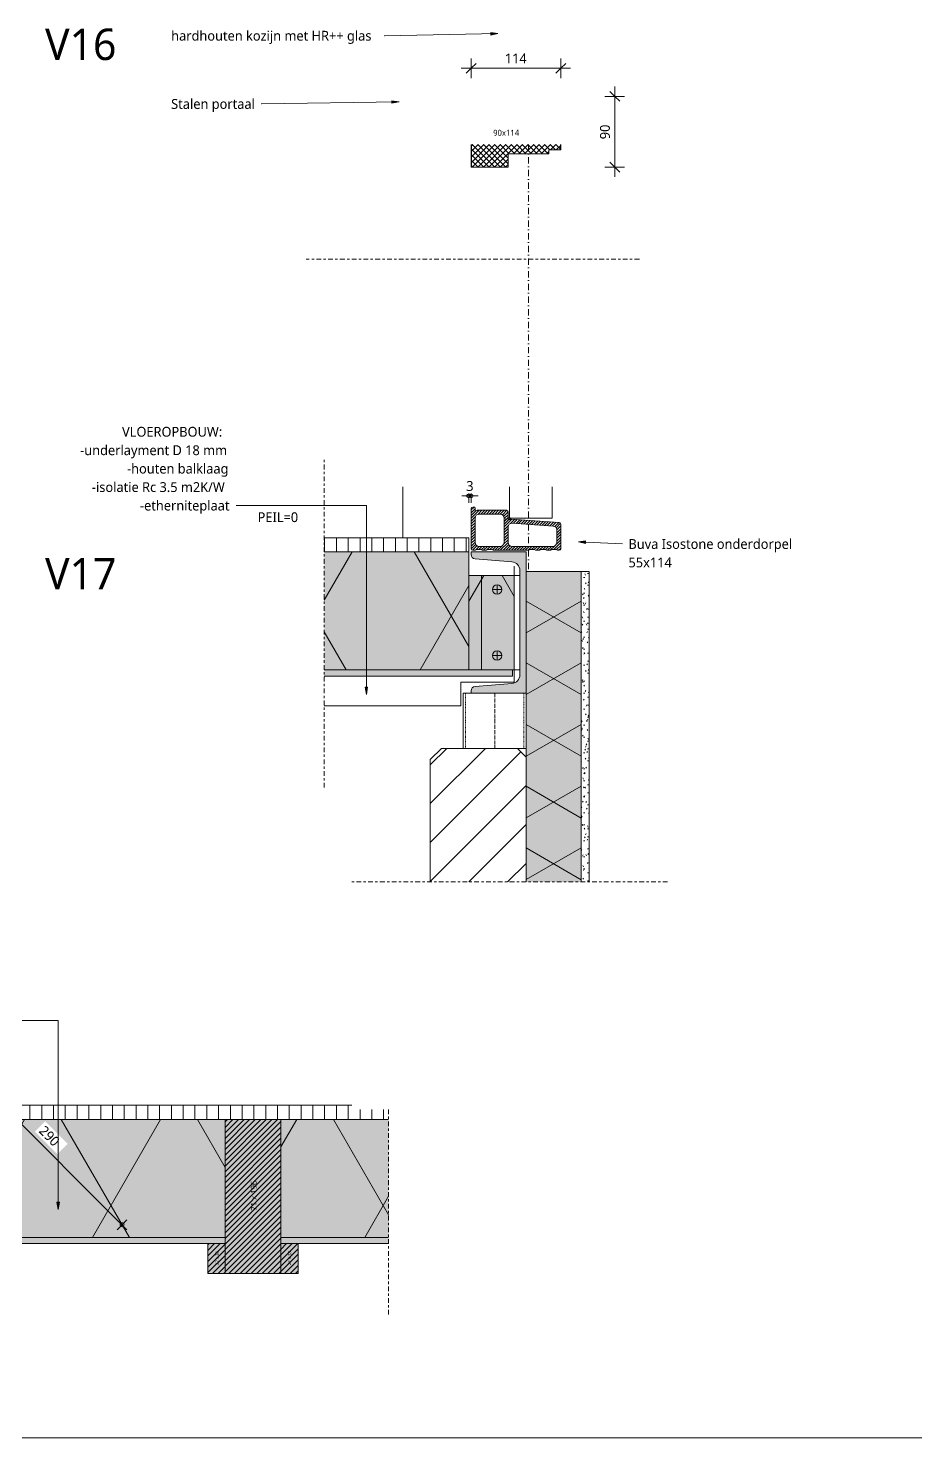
# Model space of a CAD drawing. Header units: millimetres. Extents: x 1381 to 5981, y 1743 to 14688.
# Drawn here: x 3073 to 4202, y 4955 to 6749 of the extents above; entities that cross this region are included whole.
import ezdxf

# ---------------------------------------------------------------- set-up
doc = ezdxf.new("R2010")
doc.units = ezdxf.units.MM
for name, pattern in [('JVZ_Hidden klein', [1.6, 0.8, -0.8]), ('MV_center', [15, 6, -3, 3, -3]), ('MV_hartlijn_staal', [6.6, 5, -0.8, 0, -0.8]), ('MV_stramien', [16, 8, -4, 0, -4])]:
    doc.linetypes.add(name, pattern=pattern)
for name, color, linetype, lineweight in [('A-ANNO-DIMS', 211, 'Continuous', 13), ('A-ANNO-DIMS-5', 211, 'Continuous', 13), ('A-ANNO-NOTE', 131, 'Continuous', 18), ('A-DETL', 90, 'Continuous', 13), ('A-DETL-GENF', 92, 'Continuous', 18), ('A-DETL-MEDM', 33, 'Continuous', 18), ('G-ANNO-TEXT', 231, 'Continuous', 13)]:
    doc.layers.add(name, color=color, linetype=linetype, lineweight=lineweight)
doc.styles.add('Segoe UI', font='segoeui.ttf', dxfattribs={"height": 7.5})
doc.styles.add('Segoe UI_1', font='segoeui.ttf', dxfattribs={"height": 4})
doc.styles.add('Segoe UI_2', font='segoeui.ttf', dxfattribs={"height": 12.5})
doc.styles.add('Segoe UI_3', font='segoeui.ttf', dxfattribs={"height": 40})
doc.styles.add('Segoe UI_B', font='segoeui.ttf', dxfattribs={"height": 12.5})
doc.dimstyles.new('2_5_mm', dxfattribs={"dimscale": 304.8, "dimtxt": 13.092049, "dimasz": 0.016404, "dimexe": 0.029528, "dimexo": 0.0625, "dimgap": 0.014764, "dimtad": 1, "dimdec": 0, "dimzin": 0, "dimdsep": 46, "dimtxsty": 'Segoe UI_2', "dimblk1": 'DOTBLANK', "dimblk2": 'DOTBLANK', "dimsah": 1, "dimcen": 0.09, "dimdle": 0.029528, "dimazin": 0, "dimtfac": 1, "dimtdec": 4, "dimtix": 1, "dimtmove": 0, "dimatfit": 3, "dimfxl": 0.029528, "dimfxlon": 1, "dimtvp": 1, "dimtfill": 1, "dimtolj": 1, "dimtzin": 0, "dimarcsym": 2})
doc.dimstyles.new('2_5_mm_groen', dxfattribs={"dimscale": 304.8, "dimtxt": 13.092049, "dimasz": 0.016404, "dimexe": 0.029528, "dimexo": 0.0625, "dimgap": 0.008202, "dimtad": 1, "dimdec": 0, "dimzin": 0, "dimdsep": 46, "dimtxsty": 'Segoe UI_2', "dimblk1": 'DOTBLANK', "dimblk2": 'DOTBLANK', "dimsah": 1, "dimcen": 0.09, "dimdle": 0.029528, "dimazin": 0, "dimtfac": 1, "dimtdec": 4, "dimtix": 1, "dimtmove": 0, "dimatfit": 3, "dimfxl": 0.029528, "dimfxlon": 1, "dimtvp": 1, "dimtfill": 1, "dimtolj": 1, "dimtzin": 0, "dimarcsym": 2})
doc.dimstyles.new('2_5mm_continuous_mm', dxfattribs={"dimscale": 304.8, "dimtxt": 13.092049, "dimasz": 0.04101, "dimexe": 0.04101, "dimexo": 0.0625, "dimgap": 0.008202, "dimtad": 1, "dimdec": 0, "dimzin": 0, "dimdsep": 46, "dimtxsty": 'Segoe UI_2', "dimblk1": 'OBLIQUE', "dimblk2": 'OBLIQUE', "dimsah": 1, "dimcen": 0.09, "dimdle": 0.04101, "dimazin": 0, "dimtfac": 1, "dimtdec": 4, "dimtix": 1, "dimtmove": 0, "dimatfit": 3, "dimfxl": 0.04101, "dimfxlon": 1, "dimtvp": 1, "dimtolj": 1, "dimtzin": 0, "dimarcsym": 2})
pattern_1 = [(60, (-2364.6, 150.86), (-129.904, 75), []), (120, (-2364.6, 150.86), (-129.904, -75), [])]
pattern_2 = [(90, (0, 0), (-15, 9e-16), [])]
pattern_3 = [(315, (-5164.375, 3394.294), (3.535534, 3.535534), [])]

# ---------------------------------------------------------------- blocks, each defined once
blk = doc.blocks.new('42 isolatie - Type 1-3778352-Details Strandbaak Paviljoen')
at = {"layer": 'A-DETL-GENF'}
h = blk.add_hatch(color=256, dxfattribs=at)
h.paths.add_polyline_path([(15.3, 0.8), (147.3, 0.8), (147.3, 150.8), (15.3, 150.8)])
h.paths.add_polyline_path([(218.3, 0.8), (557.3, 0.8), (557.3, 150.8), (218.3, 150.8)])
h.paths.add_polyline_path([(628.3, 0.8), (765.3, 0.8), (765.3, 150.8), (628.3, 150.8)])
at = {"layer": 'A-DETL-GENF', "lineweight": 13}
h = blk.add_hatch(dxfattribs=at)
h.set_pattern_fill('FP_121', color=256, style=0, pattern_type=2)
h.set_pattern_definition(pattern_1)
h.paths.add_polyline_path([(15.3, 0.8), (147.3, 0.8), (147.3, 150.8), (15.3, 150.8)])
h.paths.add_polyline_path([(218.3, 0.8), (557.3, 0.8), (557.3, 150.8), (218.3, 150.8)])
h.paths.add_polyline_path([(628.3, 0.8), (765.3, 0.8), (765.3, 150.8), (628.3, 150.8)])
at = {"layer": 'A-DETL-GENF'}
for p, q in [((147.3, 150.8), (15.3, 150.8)), ((147.3, 150.8), (15.3, 150.8)), ((557.3, 150.8), (218.3, 150.8)), ((557.3, 150.8), (218.3, 150.8)), ((765.3, 150.8), (628.3, 150.8)), ((765.3, 150.8), (628.3, 150.8)), ((15.3, 0.8), (147.3, 0.8)), ((15.3, 0.8), (147.3, 0.8)), ((218.3, 0.8), (557.3, 0.8)), ((218.3, 0.8), (557.3, 0.8)), ((628.3, 0.8), (765.3, 0.8)), ((628.3, 0.8), (765.3, 0.8))]:
    blk.add_line(p, q, dxfattribs=at)
blk = doc.blocks.new('42 isolatie - Type 1-3871302-Details Strandbaak Paviljoen')
at = {"layer": 'A-DETL-GENF'}
blk.add_hatch(color=256, dxfattribs=at).paths.add_polyline_path([(0.3, 0.8), (58.1, 0.8), (58.1, 120.8), (0.3, 120.8), (0.3, 61.1)])
at = {"layer": 'A-DETL-GENF', "lineweight": 13}
h = blk.add_hatch(dxfattribs=at)
h.set_pattern_fill('FP_58', color=256, style=0, pattern_type=2)
h.set_pattern_definition([(60, (12.83, 244.8), (-107.39, 62), []), (120, (12.83, 244.8), (-107.39, -62), [])])
h.paths.add_polyline_path([(0.3, 0.8), (58.1, 0.8), (58.1, 120.8), (0.3, 120.8), (0.3, 61.1)])
at = {"layer": 'A-DETL-GENF'}
for p, q in [((58.1, 120.8), (0.3, 120.8)), ((0.3, 120.8), (0.3, 0.8)), ((58.1, 120.8), (0.3, 120.8)), ((58.1, 0.8), (58.1, 120.8)), ((58.1, 0.8), (58.1, 120.8)), ((0.3, 0.8), (58.1, 0.8)), ((0.3, 0.8), (58.1, 0.8))]:
    blk.add_line(p, q, dxfattribs=at)
blk = doc.blocks.new('NLRS_00_DI_maskeer - Type 1-4234878-Details Strandbaak Paviljoen')
at = {"layer": 'A-DETL-GENF', "linetype": 'MV_center'}
blk.add_line((-100, 0), (324.1, 0), dxfattribs=at)
blk = doc.blocks.new('00 plaatmateriaal - d_18 mm-3690293-Details Strandbaak Paviljoen')
at = {"layer": 'A-DETL-GENF', "lineweight": 13}
h = blk.add_hatch(dxfattribs=at)
h.set_pattern_fill('FP_3', color=256, style=0, pattern_type=2)
h.set_pattern_definition(pattern_2)
h.paths.add_polyline_path([(189.9, -18), (189.9, 0), (5.9, 0), (5.9, -18), (123.5, -18)])
at = {"layer": 'A-DETL-MEDM'}
for p, q in [((189.9, 0), (5.9, 0)), ((189.9, -18), (189.9, 0))]:
    blk.add_line(p, q, dxfattribs=at)
blk = doc.blocks.new('42 isolatie - Type 1-3778403-Details Strandbaak Paviljoen')
at = {"layer": 'A-DETL-GENF'}
blk.add_hatch(color=256, dxfattribs=at).paths.add_polyline_path([(10.3, 0.8), (194.3, 0.8), (194.3, 150.8), (10.3, 150.8), (10.3, 10)])
at = {"layer": 'A-DETL-GENF', "lineweight": 13}
h = blk.add_hatch(dxfattribs=at)
h.set_pattern_fill('FP_121', color=256, style=0, pattern_type=2)
h.set_pattern_definition(pattern_1)
h.paths.add_polyline_path([(10.3, 0.8), (194.3, 0.8), (194.3, 150.8), (10.3, 150.8), (10.3, 10)])
at = {"layer": 'A-DETL-GENF'}
for p, q in [((194.3, 150.8), (10.3, 150.8)), ((194.3, 150.8), (10.3, 150.8)), ((194.3, 0.8), (194.3, 150.8)), ((194.3, 0.8), (194.3, 150.8)), ((10.3, 0.8), (194.3, 0.8)), ((10.3, 0.8), (194.3, 0.8))]:
    blk.add_line(p, q, dxfattribs=at)
blk = doc.blocks.new('NLRS_00_DI_maskeer - Type 1-4234816-Details Strandbaak Paviljoen')
at = {"layer": 'A-DETL-GENF', "linetype": 'MV_center'}
blk.add_line((-100, 0), (318, 0), dxfattribs=at)
blk = doc.blocks.new('00 hout_rechthoekig_sls - Vuren 71x196-V116-Details Strandbaak Paviljoen')
at = {"layer": 'A-DETL-GENF', "lineweight": 13}
blk.add_hatch(color=256, dxfattribs=at).paths.add_polyline_path([(0, 0), (196, 0), (196, 71), (0, 71)])
at = {"layer": 'A-DETL-MEDM', "lineweight": 13}
h = blk.add_hatch(dxfattribs=at)
h.set_pattern_fill('FP_155', color=256, style=0, pattern_type=2)
h.set_pattern_definition(pattern_3)
h.paths.add_polyline_path([(0, 0), (196, 0), (196, 71), (0, 71)])
at = {"layer": 'A-DETL-MEDM'}
for p, q in [((38, 71), (0, 71)), ((0, 71), (0, 0)), ((38, 71), (0, 71)), ((196, 71), (38, 71)), ((196, 71), (38, 71)), ((196, 0), (196, 71)), ((196, 0), (196, 71)), ((196, 0), (196, 71)), ((0, 0), (38, 0)), ((38, 0), (196, 0))]:
    blk.add_line(p, q, dxfattribs=at)
blk = doc.blocks.new('00 plaatmateriaal - d_18 mm-3690304-Details Strandbaak Paviljoen')
at = {"layer": 'A-DETL-GENF', "lineweight": 13}
h = blk.add_hatch(dxfattribs=at)
h.set_pattern_fill('FP_3', color=256, style=0, pattern_type=2)
h.set_pattern_definition(pattern_2)
h.paths.add_polyline_path([(765, -18), (765, -5.4), (718.1, -5.4), (718.1, 0), (15, 0), (15, -18), (718.1, -18)])
at = {"layer": 'A-DETL-MEDM'}
for p, q in [((718.1, 0), (15, 0)), ((15, -18), (765, -18))]:
    blk.add_line(p, q, dxfattribs=at)
blk = doc.blocks.new('00 hout_rechthoekig_sls - Vuren 22x38-V118-Details Strandbaak Paviljoen')
at = {"layer": 'A-DETL-GENF', "lineweight": 13}
blk.add_hatch(color=256, dxfattribs=at).paths.add_polyline_path([(0, 0), (38, 0), (38, 22), (0, 22)])
at = {"layer": 'A-DETL-MEDM', "lineweight": 13}
h = blk.add_hatch(dxfattribs=at)
h.set_pattern_fill('FP_157', color=256, style=0, pattern_type=2)
h.set_pattern_definition([(315, (-5164.375, 3323.294), (3.535534, 3.535534), [])])
h.paths.add_polyline_path([(0, 0), (38, 0), (38, 22), (0, 22)])
at = {"layer": 'A-DETL-MEDM'}
for p, q in [((38, 22), (0, 22)), ((0, 22), (0, 0)), ((38, 22), (0, 22)), ((38, 0), (38, 22)), ((38, 0), (38, 22)), ((38, 0), (38, 22)), ((0, 0), (38, 0))]:
    blk.add_line(p, q, dxfattribs=at)
blk = doc.blocks.new('00 hout_rechthoekig_sls - Vuren 22x38-V119-Details Strandbaak Paviljoen')
at = {"layer": 'A-DETL-GENF', "lineweight": 13}
blk.add_hatch(color=256, dxfattribs=at).paths.add_polyline_path([(0, 0), (0, -22), (38, -22), (38, 0)])
at = {"layer": 'A-DETL-MEDM', "lineweight": 13}
h = blk.add_hatch(dxfattribs=at)
h.set_pattern_fill('FP_155', color=256, style=0, pattern_type=2)
h.set_pattern_definition(pattern_3)
h.paths.add_polyline_path([(0, 0), (0, -22), (38, -22), (38, 0)])
at = {"layer": 'A-DETL-MEDM'}
for p, q in [((0, 0), (38, 0)), ((0, -22), (0, 0)), ((38, 0), (38, -22)), ((38, 0), (38, -22)), ((38, 0), (38, -22)), ((38, -22), (0, -22)), ((38, -22), (0, -22))]:
    blk.add_line(p, q, dxfattribs=at)
blk = doc.blocks.new('NLRS_00_DI_maskeer - Type 1-4234587-Details Strandbaak Paviljoen')
at = {"layer": 'A-DETL-GENF', "linetype": 'MV_center'}
blk.add_line((5.4, 0), (268, 0), dxfattribs=at)
blk = doc.blocks.new('42 isolatie - Type 1-3778371-Details Strandbaak Paviljoen')
at = {"layer": 'A-DETL-GENF'}
blk.add_hatch(color=256, dxfattribs=at).paths.add_polyline_path([(105.3, -70.8), (500.3, -70.8), (500.3, -0.8), (105.3, -0.8), (105.3, -22.9)])
at = {"layer": 'A-DETL-GENF', "lineweight": 13}
h = blk.add_hatch(dxfattribs=at)
h.set_pattern_fill('FP_11', color=256, style=0, pattern_type=2)
h.set_pattern_definition([(300, (32.3, -205.2), (-58.89, -34), []), (240, (32.3, -205.2), (-58.89, 34), [])])
h.paths.add_polyline_path([(105.3, -70.8), (500.3, -70.8), (500.3, -0.8), (105.3, -0.8), (105.3, -22.9)])
at = {"layer": 'A-DETL-GENF'}
for p, q in [((500.3, -0.8), (105.3, -0.8)), ((500.3, -0.8), (105.3, -0.8)), ((500.3, -70.8), (500.3, -0.8)), ((500.3, -70.8), (500.3, -0.8)), ((105.3, -70.8), (500.3, -70.8)), ((105.3, -70.8), (500.3, -70.8))]:
    blk.add_line(p, q, dxfattribs=at)
blk = doc.blocks.new('NLRS_00_DI_maskeer - Type 1-4234879-Details Strandbaak Paviljoen')
at = {"layer": 'A-DETL-GENF', "linetype": 'MV_center'}
blk.add_line((302, 0), (-100, 0), dxfattribs=at)
blk = doc.blocks.new('DIMBLOCK121-Details Strandbaak Paviljoen')
at = {"layer": 'A-ANNO-DIMS-5'}
for p, q in [((3636.4, 6698.1), (3636.4, 6710.6)), ((3750.4, 6698.1), (3750.4, 6710.6)), ((3623.9, 6698.1), (3762.9, 6698.1)), ((3636.4, 6698.1), (3630.2, 6691.9)), ((3636.4, 6698.1), (3642.7, 6704.4)), ((3636.4, 6698.1), (3636.4, 6685.6)), ((3750.4, 6698.1), (3744.2, 6691.9)), ((3750.4, 6698.1), (3756.7, 6704.4)), ((3750.4, 6698.1), (3750.4, 6685.6))]:
    blk.add_line(p, q, dxfattribs=at)
at = {"layer": 'A-ANNO-DIMS-5', "color": 0, "insert": (3679.2, 6716.9), "char_height": 12.5, "width": 34.277, "attachment_point": 1, "line_spacing_factor": 1.142579, "style": 'Segoe UI_2'}
blk.add_mtext('114', dxfattribs=at)
blk = doc.blocks.new('_Oblique')
at = {"color": 0, "linetype": 'ByBlock', "lineweight": -2}
blk.add_line((-0.5, -0.5), (0.5, 0.5), dxfattribs=at)
blk = doc.blocks.new('DIMBLOCK122-Details Strandbaak Paviljoen')
at = {"layer": 'A-ANNO-DIMS-5'}
for p, q in [((3819.2, 6559.8), (3819.2, 6674.8)), ((3819.2, 6662.3), (3806.7, 6662.3)), ((3819.2, 6662.3), (3813, 6668.6)), ((3819.2, 6662.3), (3825.5, 6656.1)), ((3819.2, 6662.3), (3831.7, 6662.3)), ((3819.2, 6572.3), (3806.7, 6572.3)), ((3819.2, 6572.3), (3813, 6578.6)), ((3819.2, 6572.3), (3825.5, 6566.1)), ((3819.2, 6572.3), (3831.7, 6572.3))]:
    blk.add_line(p, q, dxfattribs=at)
at = {"layer": 'A-ANNO-DIMS-5', "color": 0, "insert": (3800.4, 6607.8), "char_height": 12.5, "width": 22.852, "attachment_point": 1, "rotation": 90, "line_spacing_factor": 1.142579, "style": 'Segoe UI_2'}
blk.add_mtext('90', dxfattribs=at)
blk = doc.blocks.new('DIMBLOCK125-Details Strandbaak Paviljoen')
at = {"layer": 'A-ANNO-DIMS-5'}
for p, q in [((3645.4, 6154), (3624.4, 6154)), ((3633.4, 6154), (3633.4, 6163)), ((3633.4, 6154), (3633.4, 6145)), ((3636.4, 6154), (3636.4, 6163)), ((3636.4, 6154), (3636.4, 6145))]:
    blk.add_line(p, q, dxfattribs=at)
for centre in [(3633.4, 6154), (3636.4, 6154)]:
    blk.add_circle(centre, 2.5, dxfattribs=at)
at = {"layer": 'A-ANNO-DIMS-5', "color": 0, "insert": (3630.2, 6172.8), "char_height": 12.5, "width": 11.426, "attachment_point": 1, "line_spacing_factor": 1.142579, "style": 'Segoe UI_2', "bg_fill": 3, "box_fill_scale": 1.25, "bg_fill_color": 9, "bg_fill_true_color": 13158600, "bg_fill_transparency": 0}
blk.add_mtext('3', dxfattribs=at)
blk = doc.blocks.new('_DotBlank')
at = {"color": 0, "linetype": 'ByBlock', "lineweight": -2}
blk.add_line((-0.5, 0), (-1, 0), dxfattribs=at)
blk.add_circle((0, 0), 0.5, dxfattribs=at)
blk = doc.blocks.new('DIMBLOCK126-Details Strandbaak Paviljoen')
at = {"layer": 'A-ANNO-DIMS-5'}
for p, q in [((2980.8, 5437.8), (3198.5, 5220.1)), ((2987.2, 5431.4), (2993.5, 5437.8)), ((2987.2, 5431.4), (2980.8, 5425.1)), ((3192.2, 5226.4), (3185.8, 5220.1)), ((3192.2, 5226.4), (3198.5, 5232.8))]:
    blk.add_line(p, q, dxfattribs=at)
for centre in [(2987.2, 5431.4), (3192.2, 5226.4)]:
    blk.add_circle(centre, 2.5, dxfattribs=at)
at = {"layer": 'A-ANNO-DIMS-5', "color": 0, "insert": (3094.3, 5353.7), "char_height": 12.5, "width": 34.277, "attachment_point": 1, "rotation": 315, "line_spacing_factor": 1.142579, "style": 'Segoe UI_2', "bg_fill": 3, "box_fill_scale": 1.25, "bg_fill_color": 9, "bg_fill_true_color": 13158600, "bg_fill_transparency": 0}
blk.add_mtext('290', dxfattribs=at)

msp = doc.modelspace()

# ---------------------------------------------------------------- hatches: boundary and pattern name
at = {"layer": 'A-DETL-GENF', "lineweight": 13}
h = msp.add_hatch(dxfattribs=at)
h.set_pattern_fill('FP_15', color=250, style=0, pattern_type=2)
h.set_pattern_definition([(45, (0, 0), (-3.535534, 3.535534), []), (135, (0, 0), (-3.535534, -3.535534), [])])
h.paths.add_polyline_path([(3636.4, 6572.3), (3683.4, 6572.3), (3683.4, 6589.3), (3735.4, 6589.3), (3735.4, 6594.3), (3750.4, 6594.3), (3750.4, 6601), (3636.4, 6601)])
h = msp.add_hatch(dxfattribs=at)
h.set_pattern_fill('FP_136', color=254, style=0, pattern_type=2)
h.set_pattern_definition([(45, (0, 0), (-1.76776695, 1.76776695), [])])
h.paths.add_polyline_path([(3638.4, 6084.7), (3641.5, 6084.7), (3643.4, 6085.7), (3648.5, 6085.7), (3650.4, 6084.7), (3655.5, 6084.7), (3657.4, 6085.7), (3662.5, 6085.7), (3664.4, 6084.7), (3709.7, 6084.7), (3711.5, 6085.7), (3716.7, 6085.7), (3718.5, 6084.7), (3723.7, 6084.7), (3725.5, 6085.7), (3730.7, 6085.7), (3732.5, 6084.7), (3737.7, 6084.7), (3739.5, 6085.7), (3744.7, 6085.7), (3746.5, 6084.7), (3748.4, 6084.7), (3749, 6084.7), (3749.4, 6084.9), (3749.9, 6085.2), (3750.2, 6085.7), (3750.4, 6086.1), (3750.4, 6086.7), (3750.4, 6118.1), (3750.4, 6118.6), (3750.2, 6119.1), (3749.9, 6119.5), (3749.5, 6119.8), (3749.1, 6120), (3748.6, 6120.1), (3686.6, 6124.4), (3686.4, 6124.3), (3685.5, 6123.7), (3685.1, 6123.6), (3684.7, 6123.6), (3684.4, 6123.7), (3684.1, 6123.9), (3683.8, 6124.1), (3683.6, 6124.4), (3683.5, 6124.7), (3683.4, 6125.1), (3683.4, 6133.7), (3683.4, 6134.2), (3683.2, 6134.7), (3682.9, 6135.1), (3682.4, 6135.4), (3682, 6135.6), (3681.4, 6135.7), (3644.7, 6135.6), (3644.5, 6135.6), (3643.5, 6134.8), (3643.2, 6134.7), (3642.8, 6134.7), (3642.4, 6134.8), (3642.1, 6134.9), (3641.8, 6135.2), (3641.6, 6135.5), (3641.5, 6135.8), (3641.4, 6136.2), (3641.4, 6138.9), (3641.3, 6139.2), (3641.1, 6139.4), (3640.9, 6139.5), (3640.7, 6139.6), (3640.4, 6139.7), (3638.4, 6139.7), (3637.9, 6139.6), (3637.4, 6139.4), (3637, 6139.1), (3636.7, 6138.7), (3636.5, 6138.2), (3636.4, 6137.7), (3636.4, 6086.7), (3636.5, 6086.1), (3636.7, 6085.7), (3637, 6085.2), (3637.4, 6084.9), (3637.9, 6084.7)])
h.paths.add_polyline_path([(3740.4, 6089.7), (3688.4, 6089.7), (3687.1, 6089.8), (3685.9, 6090.3), (3684.9, 6091.1), (3684.1, 6092.2), (3683.6, 6093.4), (3683.4, 6094.7), (3683.4, 6114.3), (3683.6, 6115.4), (3684, 6116.5), (3684.6, 6117.5), (3685.5, 6118.3), (3686.5, 6118.9), (3687.6, 6119.2), (3688.8, 6119.3), (3740.8, 6115.6), (3742, 6115.4), (3743.1, 6114.9), (3744.1, 6114.1), (3744.8, 6113), (3745.3, 6111.9), (3745.4, 6110.6), (3745.4, 6094.7), (3745.3, 6093.4), (3744.8, 6092.2), (3744, 6091.1), (3742.9, 6090.3), (3741.7, 6089.8)])
h.paths.add_polyline_path([(3673.4, 6089.7), (3646.4, 6089.7), (3645.1, 6089.8), (3643.9, 6090.3), (3642.9, 6091.1), (3642.1, 6092.2), (3641.6, 6093.4), (3641.4, 6094.7), (3641.4, 6125.7), (3641.6, 6127), (3642.1, 6128.2), (3642.9, 6129.2), (3643.9, 6130), (3645.1, 6130.5), (3646.4, 6130.7), (3673.4, 6130.7), (3674.7, 6130.5), (3675.9, 6130), (3677, 6129.2), (3677.8, 6128.2), (3678.3, 6127), (3678.4, 6125.7), (3678.4, 6094.7), (3678.3, 6093.4), (3677.8, 6092.2), (3677, 6091.1), (3675.9, 6090.3), (3674.7, 6089.8)])
at = {"layer": 'A-DETL-GENF'}
for color, points in [(7, [(3636.4, 5902.7), (3706.4, 5902.7), (3706.4, 6082.7), (3636.4, 6082.7), (3636.4, 6079.3), (3636.6, 6078), (3637.1, 6076.7), (3637.9, 6075.6), (3638.9, 6074.7), (3640.2, 6074.1), (3641.5, 6073.8), (3688.3, 6070.1), (3691, 6069.5), (3693.4, 6068.4), (3695.5, 6066.6), (3697.1, 6064.4), (3698.1, 6061.8), (3698.4, 6059.1), (3698.4, 5926.2), (3698.1, 5923.5), (3697.1, 5920.9), (3695.5, 5918.7), (3693.4, 5917), (3691, 5915.8), (3688.3, 5915.2), (3641.5, 5911.5), (3640.2, 5911.2), (3638.9, 5910.6), (3637.9, 5909.7), (3637.1, 5908.6), (3636.6, 5907.3), (3636.4, 5906)]), (9, [(3449.4, 5924.7), (3689.2, 5924.7), (3689.2, 5932.7), (3449.4, 5932.7)]), (9, [(3301.3, 5202.4), (3323.3, 5202.4), (3323.3, 5210.4), (2984.3, 5210.4), (2984.3, 5202.4), (3006.3, 5202.4)]), (9, [(3531.3, 5202.4), (3531.3, 5210.4), (3394.3, 5210.4), (3394.3, 5202.4), (3416.3, 5202.4)])]:
    msp.add_hatch(color=color, dxfattribs=at).paths.add_polyline_path(points)
at = {"layer": 'A-DETL-GENF', "lineweight": 13}
h = msp.add_hatch(dxfattribs=at)
h.set_pattern_fill('FP_120', color=254, style=0, pattern_type=2)
h.set_pattern_definition([(0, (0, 0), (20.32, 5.08), [1.676, -13.564, 1.676, -13.564, -81.28]), (0, (0, 0), (20.32, 5.08), [-30.48, 1.676, -28.804, 1.676, -13.564, -35.56]), (0, (0, 0), (20.32, 5.08), [-76.2, 1.676, -8.484, 1.676, -23.724]), (120, (7.62, 2.54), (-14.559409, 15.0576362), [1.676, -13.564, 1.676, -13.564, -81.28]), (120, (7.62, 2.54), (-14.559409, 15.0576362), [-30.48, 1.676, -28.804, 1.676, -13.564, -35.56]), (120, (7.62, 2.54), (-14.559409, 15.0576362), [-76.2, 1.676, -8.484, 1.676, -23.724]), (240, (10.16, 12.7), (-5.760591, -20.1376362), [1.676, -13.564, 1.676, -13.564, -81.28]), (240, (10.16, 12.7), (-5.760591, -20.1376362), [-30.48, 1.676, -28.804, 1.676, -13.564, -35.56]), (240, (10.16, 12.7), (-5.760591, -20.1376362), [-76.2, 1.676, -8.484, 1.676, -23.724])])
h.paths.add_polyline_path([(3786.4, 5662.7), (3786.4, 6057.7), (3776.4, 6057.7), (3776.4, 5662.7)])
h = msp.add_hatch(dxfattribs=at)
h.set_pattern_fill('FP_119', color=250, style=0, pattern_type=2)
h.set_pattern_definition([(45, (0, 0), (-24.74874, 24.74874), [])])
h.paths.add_polyline_path([(3706.4, 5662.7), (3706.4, 5821.5), (3695.3, 5832.7), (3598.6, 5832.7), (3584.4, 5818.5), (3584.4, 5662.7), (3623.2, 5662.7)])
at = {"layer": 'G-ANNO-TEXT'}
for points in [[(3670.5, 6742.2), (3661.5, 6743.6), (3661.5, 6740.4)], [(3544.7, 6655.4), (3535.7, 6656.8), (3535.7, 6653.6)], [(3773, 6095.4), (3782, 6093.4), (3782.1, 6096.6)], [(3503.1, 5901.4), (3504.7, 5910.4), (3501.5, 5910.4)]]:
    msp.add_hatch(color=7, dxfattribs=at).paths.add_polyline_path(points)

# ---------------------------------------------------------------- linework, layer by layer
at = {"layer": 'A-DETL', "lineweight": 18}
for p, q in [((3683.4, 6572.3), (3683.4, 6589.3)), ((3683.4, 6589.3), (3735.4, 6589.3)), ((3735.4, 6589.3), (3735.4, 6594.3)), ((3735.4, 6594.3), (3750.4, 6594.3)), ((3636.4, 6572.3), (3683.4, 6572.3)), ((3549.4, 6100.7), (3549.4, 6165.5)), ((3685.4, 6125.7), (3685.4, 6165.5)), ((3739.4, 6125.7), (3739.4, 6165.5)), ((3636.4, 6137.7), (3636.4, 6086.7)), ((3640.4, 6139.7), (3638.4, 6139.7)), ((3641.4, 6137.4), (3641.4, 6138.7)), ((3641.4, 6136.2), (3641.4, 6137.4)), ((3681.4, 6135.7), (3644.9, 6135.7)), ((3641.4, 6094.7), (3641.4, 6125.7)), ((3646.4, 6130.7), (3673.4, 6130.7)), ((3678.4, 6125.7), (3678.4, 6094.7)), ((3693.8, 6123.9), (3679.7, 6124.9)), ((3686.1, 6126), (3683.1, 6126)), ((3683.4, 6125.1), (3683.4, 6133.7)), ((3739.4, 6125.7), (3685.4, 6125.7)), ((3748.6, 6120.1), (3686.9, 6124.4)), ((3688.8, 6119.3), (3740.8, 6115.6)), ((3750.4, 6086.7), (3750.4, 6118.1)), ((3683.4, 6094.7), (3683.4, 6114.3)), ((3745.4, 6110.6), (3745.4, 6094.7)), ((3706.4, 6082.7), (3636.4, 6082.7)), ((3636.4, 6082.7), (3636.4, 6079.3)), ((3638.4, 6084.7), (3641.5, 6084.7)), ((3641.5, 6084.7), (3643.4, 6085.7)), ((3643.4, 6085.7), (3648.5, 6085.7)), ((3673.4, 6089.7), (3646.4, 6089.7)), ((3648.5, 6085.7), (3650.4, 6084.7)), ((3650.4, 6084.7), (3655.5, 6084.7)), ((3655.5, 6084.7), (3657.4, 6085.7)), ((3657.4, 6085.7), (3662.5, 6085.7)), ((3662.5, 6085.7), (3664.4, 6084.7)), ((3664.4, 6084.7), (3709.7, 6084.7)), ((3740.4, 6089.7), (3688.4, 6089.7)), ((3706.4, 6057.7), (3706.4, 6082.7)), ((3709.7, 6084.7), (3711.5, 6085.7)), ((3711.5, 6085.7), (3716.7, 6085.7)), ((3716.7, 6085.7), (3718.5, 6084.7)), ((3718.5, 6084.7), (3723.7, 6084.7)), ((3723.7, 6084.7), (3725.5, 6085.7)), ((3725.5, 6085.7), (3730.7, 6085.7)), ((3730.7, 6085.7), (3732.5, 6084.7)), ((3732.5, 6084.7), (3737.7, 6084.7)), ((3737.7, 6084.7), (3739.5, 6085.7)), ((3739.5, 6085.7), (3744.7, 6085.7)), ((3744.7, 6085.7), (3746.5, 6084.7)), ((3746.5, 6084.7), (3748.4, 6084.7)), ((3641.5, 6073.8), (3688.3, 6070.1)), ((3691.2, 6064.7), (3691.2, 5916.7)), ((3649.4, 5932.7), (3649.4, 6052.7)), ((3649.4, 6052.7), (3698.4, 6052.7)), ((3698.4, 6059.1), (3698.4, 5926.2)), ((3786.4, 6057.7), (3776.4, 6057.7)), ((3786.4, 5662.7), (3786.4, 6057.7)), ((3675.4, 6034.7), (3663.4, 6034.7)), ((3669.4, 6028.7), (3669.4, 6040.7)), ((3669.4, 5944.7), (3669.4, 5956.7)), ((3675.4, 5950.7), (3663.4, 5950.7)), ((3449.4, 5924.7), (3689.2, 5924.7)), ((3689.2, 5932.7), (3633.4, 5932.7)), ((3698.4, 5932.7), (3649.4, 5932.7)), ((3689.2, 5924.7), (3689.2, 5932.7)), ((3691.2, 5916.7), (3623.4, 5916.7)), ((3623.4, 5916.7), (3623.4, 5886.7)), ((3626.4, 5902.7), (3626.4, 5832.7)), ((3706.4, 5902.7), (3626.4, 5902.7)), ((3636.4, 5906), (3636.4, 5902.7)), ((3636.4, 5902.7), (3706.4, 5902.7)), ((3688.3, 5915.2), (3641.5, 5911.5)), ((3449.4, 5886.7), (3623.4, 5886.7)), ((3598.6, 5832.7), (3584.4, 5818.5)), ((3695.3, 5832.7), (3598.6, 5832.7)), ((3706.4, 5832.7), (3626.4, 5832.7)), ((3706.4, 5821.5), (3695.3, 5832.7)), ((3584.4, 5818.5), (3584.4, 5662.7)), ((3323.3, 5210.4), (2984.3, 5210.4)), ((3006.3, 5202.4), (3301.3, 5202.4)), ((3531.3, 5210.4), (3394.3, 5210.4)), ((3416.3, 5202.4), (3531.3, 5202.4)), ((5981.5, 4955.3), (1381.5, 4955.3))]:
    msp.add_line(p, q, dxfattribs=at)
at = {"layer": 'A-DETL', "linetype": 'MV_stramien', "lineweight": 18}
for p, q in [((3709.4, 6601), (3709.4, 6122.8)), ((3709.4, 6117.8), (3709.4, 6089.7)), ((3709.4, 6084.7), (3709.4, 6057.7))]:
    msp.add_line(p, q, dxfattribs=at)
at = {"layer": 'A-DETL', "linetype": 'JVZ_Hidden klein'}
for p, q in [((3629.4, 5902.7), (3629.4, 5832.7)), ((3703.4, 5902.7), (3703.4, 5832.7))]:
    msp.add_line(p, q, dxfattribs=at)
at = {"layer": 'A-DETL', "linetype": 'MV_hartlijn_staal'}
msp.add_line((3666.4, 5902.7), (3666.4, 5832.7), dxfattribs=at)
at = {"layer": 'A-DETL', "lineweight": 18}
for centre in [(3669.4, 6034.7), (3669.4, 5950.7)]:
    msp.add_circle(centre, 6, dxfattribs=at)
for centre, radius, start, end in [((3638.4, 6137.7), 2, 90, 180), ((3640.4, 6138.7), 1, 0.0029, 90), ((3642.9, 6136.2), 1.5, 179.9968, 321.7961), ((3644.9, 6134.7), 1, 90, 141.7961), ((3681.4, 6133.7), 2, 0, 90), ((3646.4, 6125.7), 5, 90, 180), ((3673.4, 6125.7), 5, 360, 90), ((3684.9, 6125.1), 1.5, 180, 317.6839), ((3688.4, 6114.3), 5, 86, 180), ((3686.8, 6123.4), 1, 86, 137.6839), ((3748.4, 6118.1), 2, 0, 86), ((3740.4, 6110.6), 5, 0, 86), ((3638.4, 6086.7), 2, 180, 270), ((3646.4, 6094.7), 5, 180, 270), ((3673.4, 6094.7), 5, 270, 0), ((3688.4, 6094.7), 5, 180, 270), ((3740.4, 6094.7), 5, 270, 0), ((3748.4, 6086.7), 2, 270, 0), ((3641.9, 6079.3), 5.5, 180, 265.426), ((3687.4, 6059.1), 11, 0, 85.426), ((3687.4, 5926.2), 11, 274.574, 360), ((3641.9, 5906), 5.5, 94.574, 180)]:
    msp.add_arc(centre, radius, start, end, dxfattribs=at)
at = {"layer": 'A-DETL-MEDM', "lineweight": 25}
for p, q in [((3636.4, 6601), (3636.4, 6572.3)), ((3750.4, 6594.3), (3750.4, 6601))]:
    msp.add_line(p, q, dxfattribs=at)
at = {"layer": 'G-ANNO-TEXT', "color": 250}
for p, q in [((3526.1, 6739.5), (3525.8, 6739.5)), ((3670.5, 6742.2), (3526.1, 6739.5)), ((3670.5, 6742.2), (3661.5, 6743.6)), ((3661.5, 6743.6), (3661.5, 6740.4)), ((3661.5, 6740.4), (3670.5, 6742.2)), ((3544.7, 6655.4), (3369.7, 6652.7)), ((3544.7, 6655.4), (3535.7, 6656.8)), ((3535.7, 6656.8), (3535.7, 6653.6)), ((3535.7, 6653.6), (3544.7, 6655.4)), ((3369.7, 6652.7), (3369.3, 6652.7)), ((3503.1, 6141.6), (3337.6, 6141.6)), ((3503.1, 5901.4), (3503.1, 6141.6)), ((3782.1, 6096.6), (3773, 6095.4)), ((3773, 6095.4), (3782, 6093.4)), ((3773, 6095.4), (3829.1, 6092.8)), ((3782, 6093.4), (3782.1, 6096.6)), ((3504.7, 5910.4), (3501.5, 5910.4)), ((3501.5, 5910.4), (3503.1, 5901.4)), ((3503.1, 5901.4), (3504.7, 5910.4)), ((3110.8, 5486.3), (2945.2, 5486.3))]:
    msp.add_line(p, q, dxfattribs=at)

# ---------------------------------------------------------------- block references
at = {"layer": 'A-DETL-GENF', "linetype": 'MV_center'}
for name, p, rotation in [('NLRS_00_DI_maskeer - Type 1-4234878-Details Strandbaak Paviljoen', (3750.5, 6455.2), 180), ('NLRS_00_DI_maskeer - Type 1-4234816-Details Strandbaak Paviljoen', (3449.4, 5882.7), 89.99999999999991), ('NLRS_00_DI_maskeer - Type 1-4234587-Details Strandbaak Paviljoen', (3531.3, 5378.4), 270)]:
    msp.add_blockref(name, p, dxfattribs=dict(at, rotation=rotation))
at = {"layer": 'A-DETL-GENF'}
for name, p in [('42 isolatie - Type 1-3778403-Details Strandbaak Paviljoen', (3439.2, 5931.9)), ('42 isolatie - Type 1-3871302-Details Strandbaak Paviljoen', (3633.2, 5931.9)), ('42 isolatie - Type 1-3778352-Details Strandbaak Paviljoen', (2766, 5209.6))]:
    msp.add_blockref(name, p, dxfattribs=at)
at = {"layer": 'A-DETL-GENF', "rotation": 90}
msp.add_blockref('42 isolatie - Type 1-3778371-Details Strandbaak Paviljoen', (3705.6, 5557.4), dxfattribs=at)
at = {"layer": 'A-DETL-GENF', "linetype": 'MV_center'}
msp.add_blockref('NLRS_00_DI_maskeer - Type 1-4234879-Details Strandbaak Paviljoen', (3584.4, 5662.7), dxfattribs=at)
at = {"layer": 'A-DETL-MEDM'}
for name, p in [('00 plaatmateriaal - d_18 mm-3690293-Details Strandbaak Paviljoen', (3443.6, 6100.7)), ('00 plaatmateriaal - d_18 mm-3690304-Details Strandbaak Paviljoen', (2766.3, 5378.4))]:
    msp.add_blockref(name, p, dxfattribs=at)
at = {"layer": 'A-DETL-MEDM', "lineweight": 13}
for name, p, rotation in [('00 hout_rechthoekig_sls - Vuren 71x196-V116-Details Strandbaak Paviljoen', (3394.3, 5164.4), 89.99999999999692), ('00 hout_rechthoekig_sls - Vuren 22x38-V118-Details Strandbaak Paviljoen', (3323.3, 5164.4), 89.99999999999692), ('00 hout_rechthoekig_sls - Vuren 22x38-V119-Details Strandbaak Paviljoen', (3394.3, 5164.4), 90.00000000000308)]:
    msp.add_blockref(name, p, dxfattribs=dict(at, rotation=rotation))

# ---------------------------------------------------------------- texts
at = {"layer": 'A-ANNO-NOTE', "lineweight": 13, "attachment_point": 1, "rotation": 90}
for s, insert, char_height, width, style in [('71 x 196', (3356.1, 5244.3), 7.5, 47.3, 'Segoe UI'), ('22 x 38', (3311.2, 5175.1), 4, 23.65, 'Segoe UI_1'), ('22 x 38', (3403.4, 5175.1), 4, 23.65, 'Segoe UI_1')]:
    msp.add_mtext(s, dxfattribs=dict(at, insert=insert, char_height=char_height, width=width, style=style))
at = {"layer": 'G-ANNO-TEXT', "color": 7, "attachment_point": 1}
for s, insert, char_height, width, style in [('V16', (3094.2, 6748.6), 40, 117.447, 'Segoe UI_3'), ('hardhouten kozijn met HR++ glas', (3254.7, 6745.8), 12.5, 319.472, 'Segoe UI_2'), ('Stalen portaal', (3254.7, 6659), 12.5, 129.873, 'Segoe UI_2'), ('VLOEROPBOUW:', (3192.2, 6241.8), 12.5, 167.152, 'Segoe UI_B'), ('-underlayment D 18 mm', (3138.9, 6218.3), 12.5, 231.688, 'Segoe UI_2'), ('-houten balklaag', (3198.5, 6194.9), 12.5, 159.536, 'Segoe UI_2'), ('-isolatie Rc 3.5 m2K/W', (3153.8, 6171.4), 12.5, 213.65, 'Segoe UI_2'), ('-etherniteplaat', (3215, 6147.9), 12.5, 139.494, 'Segoe UI_2'), ('PEIL=0', (3364.7, 6133.1), 12.5, 64.536, 'Segoe UI_2'), ('Buva Isostone onderdorpel', (3836.6, 6099), 12.5, 251.73, 'Segoe UI_2'), ('V17', (3094.2, 6075), 40, 117.447, 'Segoe UI_3'), ('55x114', (3836.6, 6075.5), 12.5, 67.743, 'Segoe UI_2')]:
    msp.add_mtext(s, dxfattribs=dict(at, insert=insert, char_height=char_height, width=width, style=style))
at = {"layer": 'G-ANNO-TEXT', "color": 8, "insert": (3664.4, 6619.8), "char_height": 7.5, "width": 40.084, "attachment_point": 1, "style": 'Segoe UI'}
msp.add_mtext('90x114', dxfattribs=at)

# ---------------------------------------------------------------- dimensions: what is measured, and where the dimension line sits
at = {"layer": 'A-ANNO-DIMS'}
dim = msp.add_linear_dim(base=(3750.4, 6698.1), p1=(3636.4, 6685.6), p2=(3750.4, 6685.6), dimstyle='2_5mm_continuous_mm', override={"dimpost": '<>', "dimfxl": 114}, dxfattribs=at)
dim.commit()
dim.dimension.update_dxf_attribs({"geometry": 'DIMBLOCK121-Details Strandbaak Paviljoen', "text_midpoint": (3693.4, 6707)})
dim = msp.add_linear_dim(base=(3819.2, 6662.3), p1=(3806.7, 6572.3), p2=(3806.7, 6662.3), angle=90, dimstyle='2_5mm_continuous_mm', override={"dimpost": '<>', "dimfxl": 90}, dxfattribs=at)
dim.commit()
dim.dimension.update_dxf_attribs({"geometry": 'DIMBLOCK122-Details Strandbaak Paviljoen', "text_midpoint": (3810.3, 6617.3)})

# ---------------------------------------------------------------- next in the draw order: dimensions: what is measured, and where the dimension line sits
dim = msp.add_linear_dim(base=(3633.4, 6154), p1=(3636.4, 6145), p2=(3633.4, 6145), dimstyle='2_5_mm_groen', override={"dimpost": '<>', "dimfxl": 2.999998}, dxfattribs=at)
dim.commit()
dim.dimension.update_dxf_attribs({"geometry": 'DIMBLOCK125-Details Strandbaak Paviljoen', "text_midpoint": (3634.9, 6163)})
dim = msp.add_linear_dim(base=(3192.2, 5226.4), p1=(2980.8, 5425.1), p2=(3198.5, 5232.8), angle=315, dimstyle='2_5_mm', override={"dimpost": '<>', "dimfxl": 290.47203}, dxfattribs=at)
dim.commit()
dim.dimension.update_dxf_attribs({"geometry": 'DIMBLOCK126-Details Strandbaak Paviljoen', "text_midpoint": (3097.4, 5336.7)})

# ---------------------------------------------------------------- next in the draw order: hatches: boundary and pattern name
at = {"layer": 'G-ANNO-TEXT'}
msp.add_hatch(color=7, dxfattribs=at).paths.add_polyline_path([(3110.8, 5246), (3112.4, 5255), (3109.2, 5255)])

# ---------------------------------------------------------------- next in the draw order: linework, layer by layer
at = {"layer": 'G-ANNO-TEXT', "color": 250}
for p, q in [((3110.8, 5246), (3110.8, 5486.3)), ((3112.4, 5255), (3109.2, 5255)), ((3109.2, 5255), (3110.8, 5246)), ((3110.8, 5246), (3112.4, 5255))]:
    msp.add_line(p, q, dxfattribs=at)

doc.saveas('drawing.dxf')
